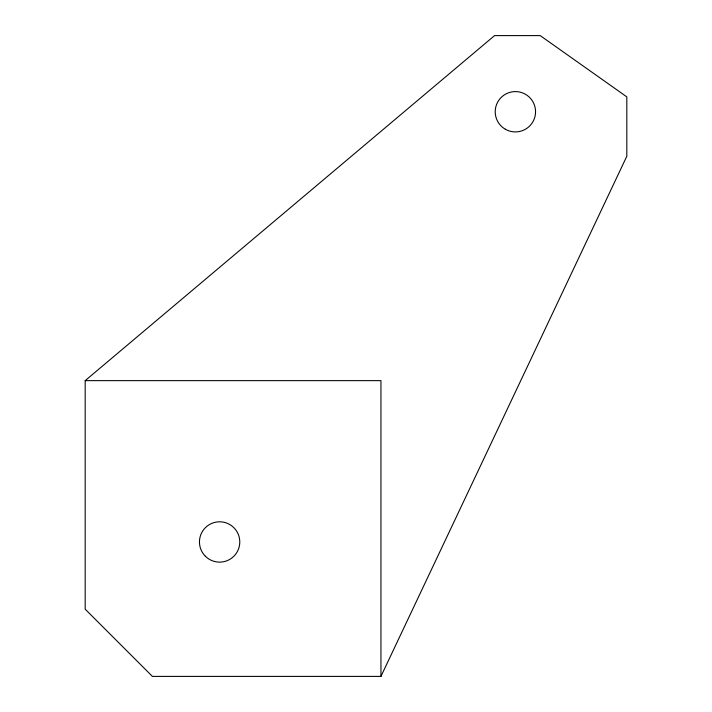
<?xml version="1.0" encoding="UTF-8"?>
<svg xmlns="http://www.w3.org/2000/svg" width="712" height="712" viewBox="0 0 712 712"><rect width="100%" height="100%" fill="white"/><g stroke="black" fill="none" stroke-linecap="round" stroke-linejoin="round"><path stroke-width="1.07" d="M380.947 676.4L626.818 156.248L626.818 96.876L540.203 35.6L494.555 35.6L85.182 380.635L85.182 609.178L152.404 676.4L380.947 676.4L380.947 380.635L85.182 380.635M205.359 556.223A20.167 20.167 0 0 0 239.098 547.181A20.167 20.167 0 0 0 214.401 522.483A20.167 20.167 0 0 0 205.359 556.223M505.306 129.219A20.167 20.167 0 0 0 535.558 111.748A20.167 20.167 0 0 0 505.306 94.287A20.167 20.167 0 0 0 505.306 129.219"/></g></svg>
